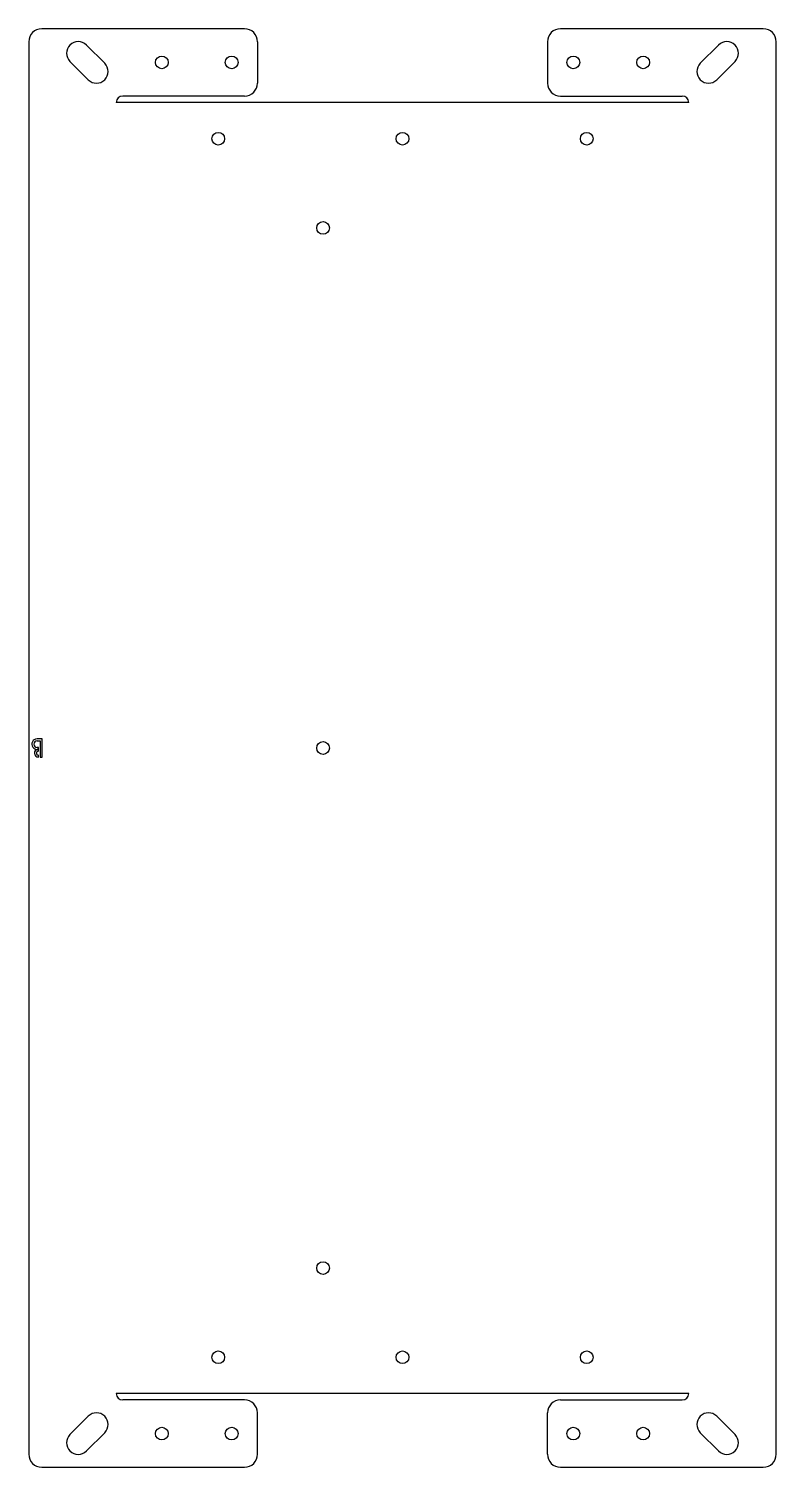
# Model space of a CAD drawing. Header units: millimetres. Extents: x -144 to 144, y -278 to 278.
import ezdxf

# ---------------------------------------------------------------- set-up
doc = ezdxf.new("R2010")
doc.units = ezdxf.units.MM

msp = doc.modelspace()

# ---------------------------------------------------------------- linework, layer by layer
at = {"color": 7, "linetype": 'Continuous', "lineweight": 25}
for p, q in [((-61.04, 278), (-139.48, 278)), ((139.48, 278), (61.04, 278)), ((-144.48, 273), (-144.48, -273)), ((-56.04, 273), (-56.04, 257)), ((56.04, 273), (56.04, 257)), ((144.48, -273), (144.48, 273)), ((-115.12, 264.65), (-122.19, 271.72)), ((115.12, 264.65), (122.19, 271.72)), ((-128.56, 265.35), (-121.49, 258.28)), ((128.56, 265.35), (121.49, 258.28)), ((-61.04, 252), (-108.14, 252)), ((61.04, 252), (108.14, 252)), ((110.64, 249.5), (-110.64, 249.5)), ((-139.28, 3.5), (-141.28, 3.5)), ((-141.28, 2.75), (-140.03, 2.75)), ((-140.78, 0.21), (-141.28, 0.21)), ((-140.78, -1.25), (-140.78, 0.21)), ((-140.03, 2.75), (-140.03, -3.5)), ((-139.28, -3.5), (-139.28, 3.5)), ((-140.78, -3.5), (-140.78, -2.75)), ((-140.03, -3.5), (-139.28, -3.5)), ((110.64, -249.5), (-110.64, -249.5)), ((-61.04, -252), (-108.14, -252)), ((61.04, -252), (108.14, -252)), ((-121.49, -258.28), (-128.56, -265.35)), ((-56.04, -273), (-56.04, -257)), ((56.04, -273), (56.04, -257)), ((121.49, -258.28), (128.56, -265.35)), ((-122.19, -271.72), (-115.12, -264.65)), ((122.19, -271.72), (115.12, -264.65)), ((-139.48, -278), (-61.04, -278)), ((61.04, -278), (139.48, -278))]:
    msp.add_line(p, q, dxfattribs=at)
for centre in [(-93.04, 265), (-66.04, 265), (66.04, 265), (93.04, 265), (-71.2, 235.5), (0, 235.5), (71.2, 235.5), (-30.7, 201), (-30.7, 0), (-30.7, -201), (-71.2, -235.5), (0, -235.5), (71.2, -235.5), (-93.04, -265), (-66.04, -265), (66.04, -265), (93.04, -265)]:
    msp.add_circle(centre, 2.45, dxfattribs=at)
for centre, radius, start, end in [((-139.48, 273), 5, 90, 180), ((-61.04, 273), 5, 0, 90), ((61.04, 273), 5, 90, 180), ((139.48, 273), 5, 0, 90), ((-125.38, 268.54), 4.5, 45, 225), ((125.38, 268.54), 4.5, 315, 135), ((-118.3, 261.46), 4.5, 225, 45), ((118.3, 261.46), 4.5, 135, 315), ((-61.04, 257), 5, 270, 0), ((61.04, 257), 5, 180, 270), ((-108.14, 249.5), 2.5, 90, 180), ((108.14, 249.5), 2.5, 0, 90), ((-141.28, 1.48), 2.02, 90, 278.1712), ((-141.28, 1.48), 1.27, 90, 270), ((-140.78, -2), 1.5, 98.1712, 270), ((-140.78, -2), 0.75, 90, 270), ((-108.14, -249.5), 2.5, 180, 270), ((108.14, -249.5), 2.5, 270, 0), ((-61.04, -257), 5, 0, 90), ((61.04, -257), 5, 90, 180), ((-118.3, -261.46), 4.5, 315, 135), ((118.3, -261.46), 4.5, 45, 225), ((-125.38, -268.54), 4.5, 135, 315), ((125.38, -268.54), 4.5, 225, 45), ((-139.48, -273), 5, 180, 270), ((-61.04, -273), 5, 270, 0), ((61.04, -273), 5, 180, 270), ((139.48, -273), 5, 270, 0)]:
    msp.add_arc(centre, radius, start, end, dxfattribs=at)

doc.saveas('drawing.dxf')
